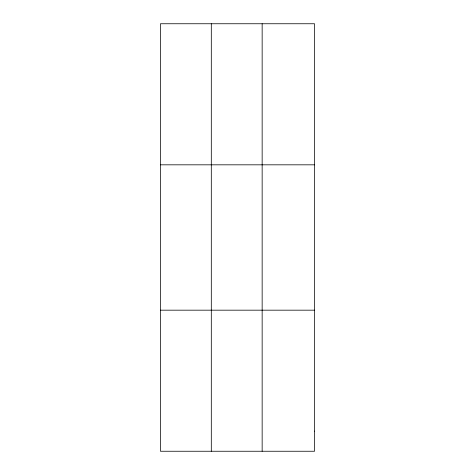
<?xml version="1.0" encoding="UTF-8"?>
<svg xmlns="http://www.w3.org/2000/svg" width="475" height="475" viewBox="0 0 475 475"><rect width="100%" height="100%" fill="white"/><g stroke="black" fill="none" stroke-linecap="round" stroke-linejoin="round"><path stroke-width="0.71" d="M211.304 451.25L211.304 23.75M262.152 451.25L262.152 23.75M160.461 164.825L314.539 164.825M160.461 310.175L314.539 310.175M314.539 431.098L314.539 451.25L160.461 451.25L160.461 23.75L314.539 23.75L314.539 431.098"/></g></svg>
